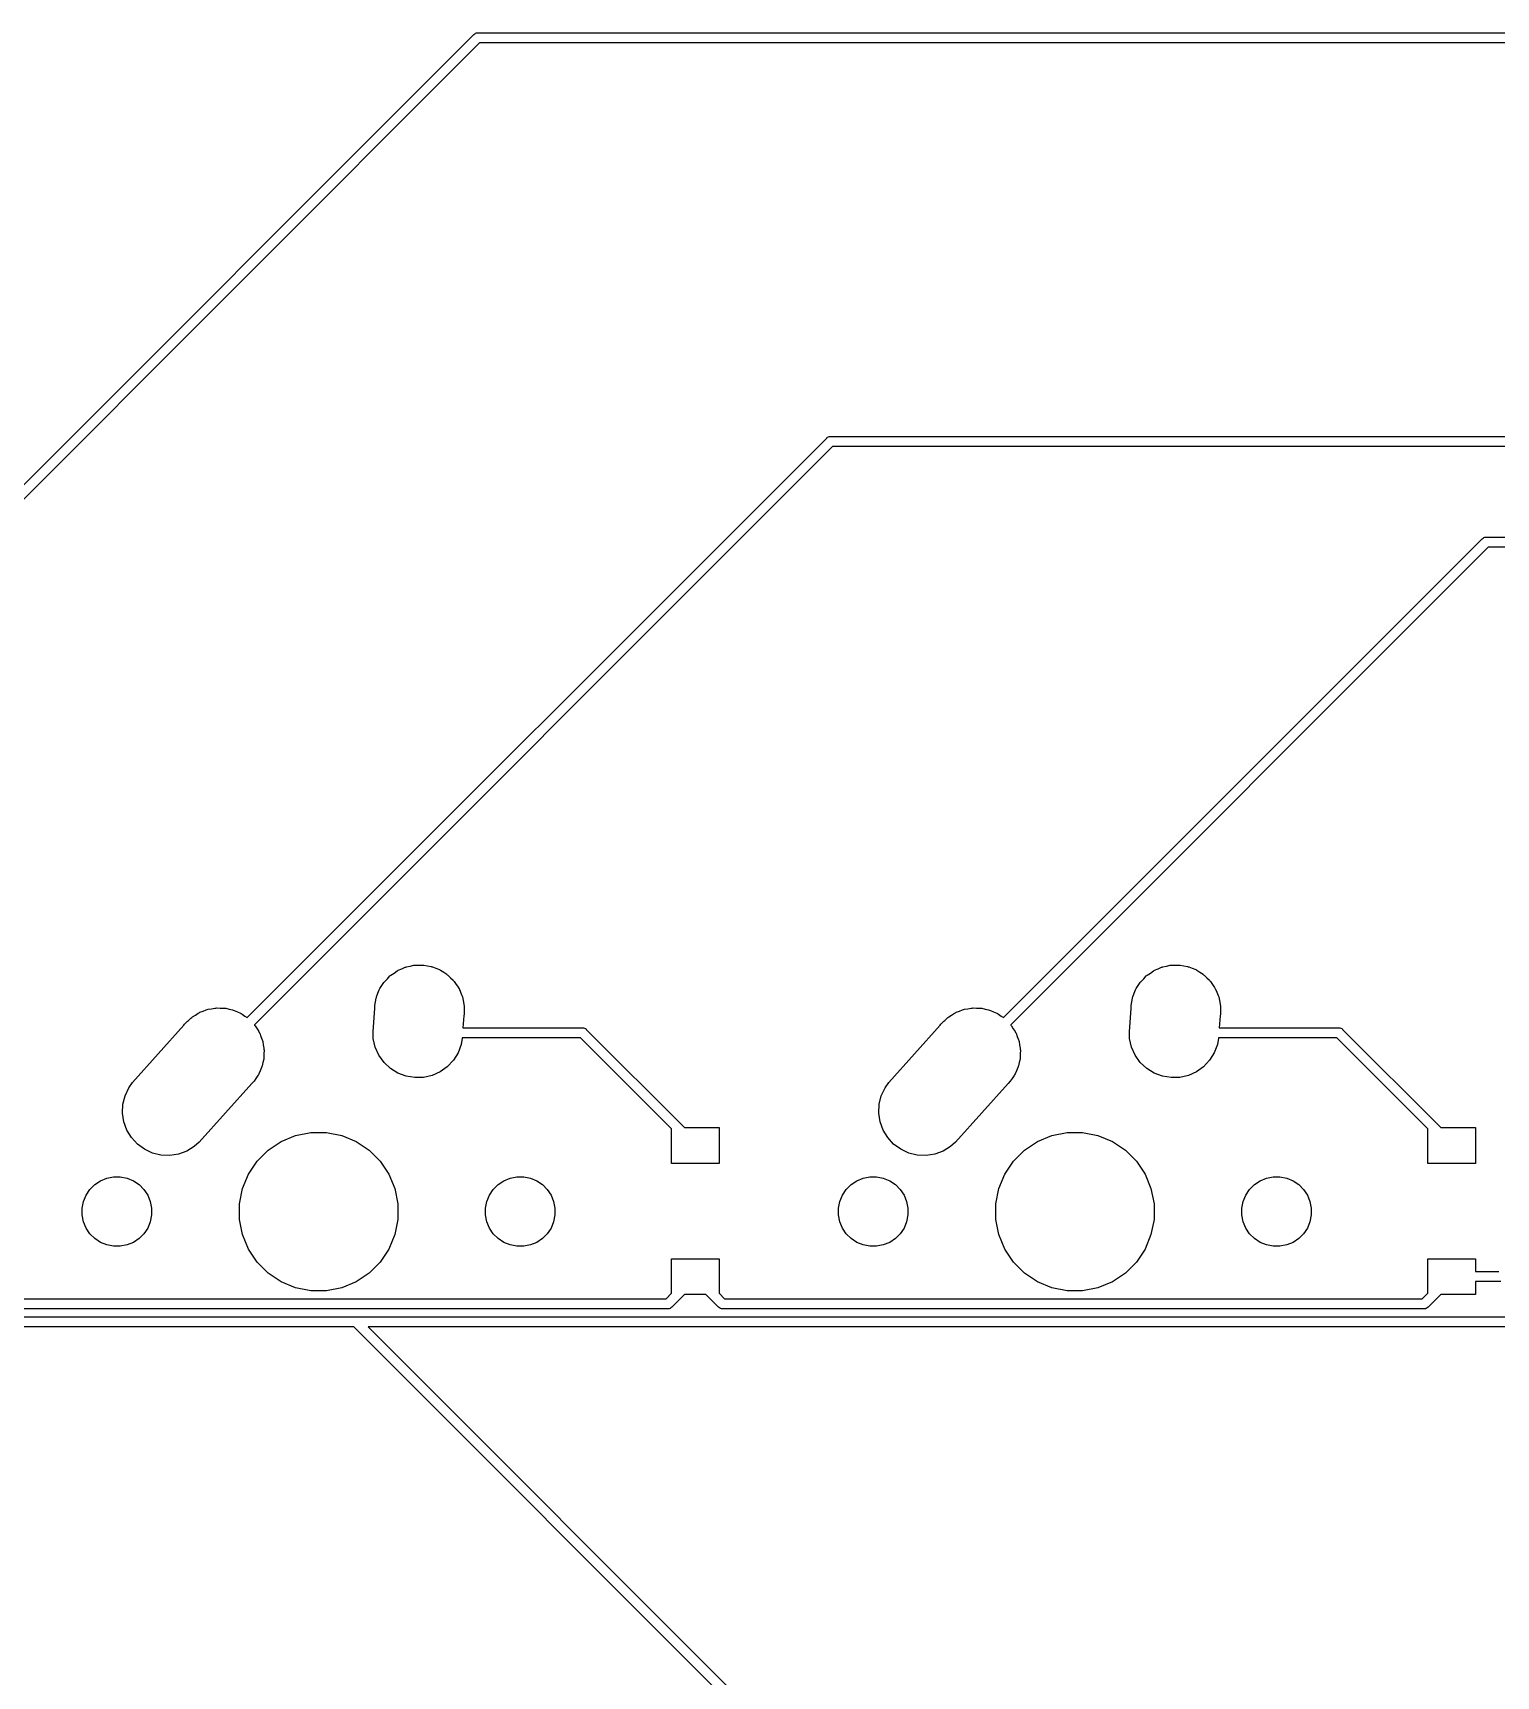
# Model space of a CAD drawing. Extents: x -662 to -203, y -195 to -58.
# Drawn here: x -625.52 to -588.66, y -99.85 to -58.47 of the extents above; entities that cross this region are included whole.
import ezdxf

# ---------------------------------------------------------------- set-up
doc = ezdxf.new("R2010")
doc.units = 0
doc.layers.add('BLACK', color=7, linetype='CONTINUOUS')

msp = doc.modelspace()

# ---------------------------------------------------------------- linework, layer by layer
at = {"layer": 'BLACK', "linetype": 'CONTINUOUS'}
for p, q in [((-639.171, -83.2677), (-614.416, -58.5124)), ((-614.269, -58.7248), (-638.992, -83.4473)), ((-614.416, -58.5124), (-614.412, -58.5076)), ((-614.412, -58.5076), (-614.393, -58.4917)), ((-614.393, -58.4917), (-614.371, -58.4799)), ((-614.371, -58.4799), (-614.347, -58.4726)), ((-614.347, -58.4726), (-614.328, -58.4708)), ((-614.328, -58.4708), (-614.322, -58.4702)), ((-614.322, -58.4702), (-614.316, -58.4708)), ((-614.316, -58.4708), (-559.18, -58.4708)), ((-559.18, -58.7248), (-614.269, -58.7248)), ((-620.121, -83.2677), (-605.526, -68.6724)), ((-605.526, -68.6724), (-605.522, -68.6676)), ((-605.522, -68.6676), (-605.503, -68.6517)), ((-605.503, -68.6517), (-605.481, -68.6399)), ((-605.481, -68.6399), (-605.457, -68.6326)), ((-605.457, -68.6326), (-605.438, -68.6308)), ((-605.438, -68.6308), (-605.432, -68.6302)), ((-605.432, -68.6302), (-605.426, -68.6308)), ((-605.426, -68.6308), (-559.18, -68.6308)), ((-605.379, -68.8848), (-619.942, -83.4473)), ((-559.18, -68.8848), (-605.379, -68.8848)), ((-588.947, -71.1726), (-588.928, -71.1708)), ((-588.928, -71.1708), (-588.922, -71.1702)), ((-588.928, -71.1708), (-588.928, -71.1708)), ((-588.922, -71.1702), (-588.916, -71.1708)), ((-588.916, -71.1708), (-559.18, -71.1708)), ((-601.071, -83.2677), (-589.016, -71.2124)), ((-588.869, -71.4248), (-600.892, -83.4473)), ((-589.016, -71.2124), (-589.012, -71.2076)), ((-589.012, -71.2076), (-588.993, -71.1917)), ((-588.993, -71.1917), (-588.971, -71.1799)), ((-588.971, -71.1799), (-588.947, -71.1726)), ((-559.18, -71.4248), (-588.869, -71.4248)), ((-616.659, -82.3536), (-616.592, -82.2869)), ((-616.592, -82.2869), (-616.527, -82.2183)), ((-616.527, -82.2183), (-616.514, -82.2086)), ((-616.514, -82.2086), (-616.502, -82.1969)), ((-616.502, -82.1969), (-616.424, -82.1445)), ((-616.424, -82.1445), (-616.347, -82.0898)), ((-616.347, -82.0898), (-616.332, -82.083)), ((-616.332, -82.083), (-616.318, -82.0737)), ((-616.318, -82.0737), (-616.231, -82.0376)), ((-616.231, -82.0376), (-616.145, -81.999)), ((-616.145, -81.999), (-616.128, -81.9953)), ((-616.128, -81.9953), (-616.113, -81.9889)), ((-616.113, -81.9889), (-616.021, -81.9705)), ((-616.021, -81.9705), (-615.929, -81.9494)), ((-615.929, -81.9494), (-615.912, -81.9489)), ((-615.912, -81.9489), (-615.896, -81.9457)), ((-615.896, -81.9457), (-615.801, -81.9457)), ((-615.801, -81.9457), (-615.707, -81.9429)), ((-615.707, -81.9429), (-615.691, -81.9457)), ((-615.691, -81.9457), (-615.674, -81.9457)), ((-615.674, -81.9457), (-615.582, -81.9641)), ((-615.582, -81.9641), (-615.489, -81.9798)), ((-615.489, -81.9798), (-615.473, -81.9857)), ((-615.473, -81.9857), (-615.457, -81.9889)), ((-615.457, -81.9889), (-615.37, -82.025)), ((-615.37, -82.025), (-615.281, -82.0585)), ((-615.281, -82.0585), (-615.267, -82.0674)), ((-615.267, -82.0674), (-615.252, -82.0737)), ((-615.252, -82.0737), (-615.174, -82.1261)), ((-615.174, -82.1261), (-615.094, -82.1762)), ((-615.094, -82.1762), (-615.082, -82.1876)), ((-615.082, -82.1876), (-615.068, -82.1969)), ((-615.068, -82.1969), (-615.001, -82.2635)), ((-615.001, -82.2635), (-614.932, -82.3282)), ((-614.932, -82.3282), (-614.923, -82.3418)), ((-614.923, -82.3418), (-614.911, -82.3536)), ((-597.609, -82.3536), (-597.542, -82.2869)), ((-597.542, -82.2869), (-597.477, -82.2183)), ((-597.477, -82.2183), (-597.464, -82.2086)), ((-597.464, -82.2086), (-597.452, -82.1969)), ((-597.452, -82.1969), (-597.374, -82.1445)), ((-597.374, -82.1445), (-597.297, -82.0898)), ((-597.297, -82.0898), (-597.282, -82.083)), ((-597.282, -82.083), (-597.268, -82.0737)), ((-597.268, -82.0737), (-597.181, -82.0376)), ((-597.181, -82.0376), (-597.095, -81.999)), ((-597.095, -81.999), (-597.078, -81.9953)), ((-597.078, -81.9953), (-597.063, -81.9889)), ((-597.063, -81.9889), (-596.971, -81.9705)), ((-596.971, -81.9705), (-596.879, -81.9494)), ((-596.879, -81.9494), (-596.862, -81.9489)), ((-596.862, -81.9489), (-596.846, -81.9457)), ((-596.846, -81.9457), (-596.751, -81.9457)), ((-596.751, -81.9457), (-596.657, -81.9429)), ((-596.657, -81.9429), (-596.641, -81.9457)), ((-596.641, -81.9457), (-596.624, -81.9457)), ((-596.624, -81.9457), (-596.532, -81.9641)), ((-596.532, -81.9641), (-596.439, -81.9798)), ((-596.439, -81.9798), (-596.423, -81.9857)), ((-596.423, -81.9857), (-596.407, -81.9889)), ((-596.407, -81.9889), (-596.32, -82.025)), ((-596.32, -82.025), (-596.231, -82.0585)), ((-596.231, -82.0585), (-596.217, -82.0674)), ((-596.217, -82.0674), (-596.202, -82.0737)), ((-596.202, -82.0737), (-596.124, -82.1261)), ((-596.124, -82.1261), (-596.044, -82.1762)), ((-596.044, -82.1762), (-596.032, -82.1876)), ((-596.032, -82.1876), (-596.018, -82.1969)), ((-596.018, -82.1969), (-595.951, -82.2635)), ((-595.951, -82.2635), (-595.882, -82.3282)), ((-595.882, -82.3282), (-595.873, -82.3418)), ((-595.873, -82.3418), (-595.861, -82.3536)), ((-616.87, -82.7589), (-616.867, -82.7425)), ((-616.867, -82.7425), (-616.831, -82.6554)), ((-616.831, -82.6554), (-616.797, -82.5673)), ((-616.797, -82.5673), (-616.788, -82.5532)), ((-616.788, -82.5532), (-616.782, -82.5378)), ((-616.782, -82.5378), (-616.729, -82.4594)), ((-616.729, -82.4594), (-616.679, -82.3795)), ((-616.679, -82.3795), (-616.668, -82.3674)), ((-616.668, -82.3674), (-616.659, -82.3536)), ((-614.911, -82.3536), (-614.859, -82.432)), ((-614.859, -82.432), (-614.804, -82.5088)), ((-614.804, -82.5088), (-614.797, -82.524)), ((-614.797, -82.524), (-614.788, -82.5378)), ((-614.788, -82.5378), (-614.752, -82.625)), ((-614.752, -82.625), (-614.713, -82.711)), ((-614.713, -82.711), (-614.709, -82.7272)), ((-614.709, -82.7272), (-614.703, -82.7425)), ((-614.703, -82.7425), (-614.685, -82.8351)), ((-597.82, -82.7589), (-597.817, -82.7425)), ((-597.817, -82.7425), (-597.781, -82.6554)), ((-597.781, -82.6554), (-597.747, -82.5673)), ((-597.747, -82.5673), (-597.738, -82.5532)), ((-597.738, -82.5532), (-597.732, -82.5378)), ((-597.732, -82.5378), (-597.679, -82.4594)), ((-597.679, -82.4594), (-597.629, -82.3795)), ((-597.629, -82.3795), (-597.618, -82.3674)), ((-597.618, -82.3674), (-597.609, -82.3536)), ((-595.861, -82.3536), (-595.809, -82.432)), ((-595.809, -82.432), (-595.754, -82.5088)), ((-595.754, -82.5088), (-595.747, -82.524)), ((-595.747, -82.524), (-595.738, -82.5378)), ((-595.738, -82.5378), (-595.702, -82.625)), ((-595.702, -82.625), (-595.663, -82.711)), ((-595.663, -82.711), (-595.659, -82.7272)), ((-595.659, -82.7272), (-595.653, -82.7425)), ((-595.653, -82.7425), (-595.635, -82.8351)), ((-621.429, -83.2015), (-621.358, -83.1537)), ((-621.358, -83.1537), (-621.335, -83.1442)), ((-621.335, -83.1442), (-621.313, -83.1312)), ((-621.313, -83.1312), (-621.233, -83.1019)), ((-621.233, -83.1019), (-621.153, -83.0689)), ((-621.153, -83.0689), (-621.129, -83.0641)), ((-621.129, -83.0641), (-621.105, -83.0555)), ((-621.105, -83.0555), (-621.02, -83.0425)), ((-621.02, -83.0425), (-620.936, -83.0257)), ((-620.936, -83.0257), (-620.911, -83.0257)), ((-620.911, -83.0257), (-620.886, -83.0219)), ((-620.886, -83.0219), (-620.8, -83.0257)), ((-620.8, -83.0257), (-620.714, -83.0257)), ((-620.714, -83.0257), (-620.69, -83.0306)), ((-620.69, -83.0306), (-620.665, -83.0317)), ((-620.665, -83.0317), (-620.581, -83.0522)), ((-620.581, -83.0522), (-620.497, -83.0689)), ((-620.497, -83.0689), (-620.474, -83.0785)), ((-620.474, -83.0785), (-620.449, -83.0844)), ((-620.449, -83.0844), (-620.371, -83.1208)), ((-620.371, -83.1208), (-620.292, -83.1537)), ((-620.292, -83.1537), (-620.271, -83.1676)), ((-620.271, -83.1676), (-620.249, -83.1782)), ((-616.951, -83.6284), (-616.91, -83.032)), ((-616.91, -82.9599), (-616.891, -82.8674)), ((-616.91, -83.032), (-616.91, -82.9599)), ((-616.891, -82.8674), (-616.876, -82.7744)), ((-616.876, -82.7744), (-616.87, -82.7589)), ((-614.685, -82.8351), (-614.664, -82.927)), ((-614.664, -82.927), (-614.663, -82.9436)), ((-614.663, -82.9436), (-614.66, -82.9599)), ((-614.66, -82.9599), (-614.66, -83.0542)), ((-614.66, -83.0542), (-614.659, -83.093)), ((-614.659, -83.093), (-614.66, -83.1094)), ((-614.66, -83.1094), (-614.66, -83.1815)), ((-602.379, -83.2015), (-602.308, -83.1537)), ((-602.308, -83.1537), (-602.285, -83.1442)), ((-602.285, -83.1442), (-602.263, -83.1312)), ((-602.263, -83.1312), (-602.183, -83.1019)), ((-602.183, -83.1019), (-602.103, -83.0689)), ((-602.103, -83.0689), (-602.079, -83.0641)), ((-602.079, -83.0641), (-602.055, -83.0555)), ((-602.055, -83.0555), (-601.97, -83.0425)), ((-601.97, -83.0425), (-601.886, -83.0257)), ((-601.886, -83.0257), (-601.861, -83.0257)), ((-601.861, -83.0257), (-601.836, -83.0219)), ((-601.836, -83.0219), (-601.75, -83.0257)), ((-601.75, -83.0257), (-601.664, -83.0257)), ((-601.664, -83.0257), (-601.64, -83.0306)), ((-601.64, -83.0306), (-601.615, -83.0317)), ((-601.615, -83.0317), (-601.531, -83.0522)), ((-601.531, -83.0522), (-601.447, -83.0689)), ((-601.447, -83.0689), (-601.424, -83.0785)), ((-601.424, -83.0785), (-601.399, -83.0844)), ((-601.399, -83.0844), (-601.321, -83.1208)), ((-601.321, -83.1208), (-601.242, -83.1537)), ((-601.242, -83.1537), (-601.221, -83.1676)), ((-601.221, -83.1676), (-601.199, -83.1782)), ((-597.901, -83.6284), (-597.86, -83.032)), ((-597.86, -82.9599), (-597.841, -82.8674)), ((-597.86, -83.032), (-597.86, -82.9599)), ((-597.841, -82.8674), (-597.826, -82.7744)), ((-597.826, -82.7744), (-597.82, -82.7589)), ((-595.635, -82.8351), (-595.614, -82.927)), ((-595.614, -82.927), (-595.613, -82.9436)), ((-595.613, -82.9436), (-595.61, -82.9599)), ((-595.61, -82.9599), (-595.61, -83.0542)), ((-595.61, -83.0542), (-595.609, -83.093)), ((-595.609, -83.093), (-595.61, -83.1094)), ((-595.61, -83.1094), (-595.61, -83.1815)), ((-623.009, -84.9005), (-621.716, -83.459)), ((-621.716, -83.459), (-621.699, -83.4336)), ((-621.699, -83.4336), (-621.642, -83.3767)), ((-621.642, -83.3767), (-621.625, -83.3582)), ((-621.625, -83.3582), (-621.603, -83.3377)), ((-621.603, -83.3377), (-621.542, -83.2769)), ((-621.542, -83.2769), (-621.521, -83.263)), ((-621.521, -83.263), (-621.503, -83.2461)), ((-621.503, -83.2461), (-621.429, -83.2015)), ((-620.249, -83.1782), (-620.179, -83.2291)), ((-620.179, -83.2291), (-620.121, -83.2677)), ((-619.942, -83.4473), (-619.937, -83.4543)), ((-619.937, -83.4543), (-619.92, -83.4728)), ((-619.92, -83.4728), (-619.876, -83.5463)), ((-619.876, -83.5463), (-619.828, -83.6178)), ((-614.668, -83.2197), (-614.688, -83.5237)), ((-614.688, -83.5237), (-611.682, -83.5237)), ((-614.66, -83.1815), (-614.668, -83.2197)), ((-611.682, -83.5237), (-611.675, -83.5231)), ((-611.675, -83.5231), (-611.669, -83.5237)), ((-611.669, -83.5237), (-611.65, -83.5255)), ((-611.65, -83.5255), (-611.626, -83.5328)), ((-611.626, -83.5328), (-611.604, -83.5446)), ((-611.604, -83.5446), (-611.585, -83.5605)), ((-611.585, -83.5605), (-611.581, -83.5653)), ((-611.581, -83.5653), (-609.108, -86.038)), ((-603.959, -84.9005), (-602.666, -83.459)), ((-602.666, -83.459), (-602.649, -83.4336)), ((-602.649, -83.4336), (-602.592, -83.3767)), ((-602.592, -83.3767), (-602.575, -83.3582)), ((-602.575, -83.3582), (-602.553, -83.3377)), ((-602.553, -83.3377), (-602.492, -83.2769)), ((-602.492, -83.2769), (-602.471, -83.263)), ((-602.471, -83.263), (-602.453, -83.2461)), ((-602.453, -83.2461), (-602.379, -83.2015)), ((-601.199, -83.1782), (-601.129, -83.2291)), ((-601.129, -83.2291), (-601.071, -83.2677)), ((-600.892, -83.4473), (-600.887, -83.4543)), ((-600.887, -83.4543), (-600.87, -83.4728)), ((-600.87, -83.4728), (-600.826, -83.5463)), ((-600.826, -83.5463), (-600.778, -83.6178)), ((-595.618, -83.2197), (-595.638, -83.5237)), ((-595.638, -83.5237), (-592.632, -83.5237)), ((-595.61, -83.1815), (-595.618, -83.2197)), ((-592.632, -83.5237), (-592.625, -83.5231)), ((-592.625, -83.5231), (-592.619, -83.5237)), ((-592.619, -83.5237), (-592.6, -83.5255)), ((-592.6, -83.5255), (-592.576, -83.5328)), ((-592.576, -83.5328), (-592.554, -83.5446)), ((-592.554, -83.5446), (-592.535, -83.5605)), ((-592.535, -83.5605), (-592.531, -83.5653)), ((-592.531, -83.5653), (-590.058, -86.038)), ((-619.828, -83.6178), (-619.818, -83.6409)), ((-619.818, -83.6409), (-619.805, -83.6623)), ((-619.805, -83.6623), (-619.776, -83.7431)), ((-619.776, -83.7431), (-619.743, -83.8225)), ((-619.743, -83.8225), (-619.738, -83.847)), ((-619.738, -83.847), (-619.73, -83.8705)), ((-619.73, -83.8705), (-619.717, -83.9556)), ((-619.717, -83.9556), (-619.7, -84.0399)), ((-616.946, -83.7944), (-616.951, -83.6284)), ((-616.897, -84.0104), (-616.946, -83.7944)), ((-614.734, -83.947), (-614.813, -84.1541)), ((-614.706, -83.7832), (-614.734, -83.947)), ((-611.728, -83.7777), (-614.706, -83.7777)), ((-614.706, -83.7777), (-614.706, -83.7832)), ((-609.438, -86.0676), (-611.728, -83.7777)), ((-600.778, -83.6178), (-600.768, -83.6409)), ((-600.768, -83.6409), (-600.755, -83.6623)), ((-600.755, -83.6623), (-600.726, -83.7431)), ((-600.726, -83.7431), (-600.693, -83.8225)), ((-600.693, -83.8225), (-600.688, -83.847)), ((-600.688, -83.847), (-600.68, -83.8705)), ((-600.68, -83.8705), (-600.667, -83.9556)), ((-600.667, -83.9556), (-600.65, -84.0399)), ((-597.896, -83.7944), (-597.901, -83.6284)), ((-597.847, -84.0104), (-597.896, -83.7944)), ((-595.684, -83.947), (-595.763, -84.1541)), ((-595.656, -83.7832), (-595.684, -83.947)), ((-592.678, -83.7777), (-595.656, -83.7777)), ((-595.656, -83.7777), (-595.656, -83.7832)), ((-590.388, -86.0676), (-592.678, -83.7777)), ((-619.726, -84.3945), (-619.743, -84.4788)), ((-619.706, -84.311), (-619.726, -84.3945)), ((-619.705, -84.286), (-619.706, -84.311)), ((-619.7, -84.2615), (-619.705, -84.286)), ((-619.7, -84.0399), (-619.7, -84.0649)), ((-619.7, -84.0649), (-619.696, -84.0896)), ((-619.696, -84.0896), (-619.7, -84.1755)), ((-619.7, -84.1755), (-619.7, -84.2615)), ((-616.806, -84.2126), (-616.897, -84.0104)), ((-616.677, -84.3932), (-616.806, -84.2126)), ((-616.516, -84.5452), (-616.677, -84.3932)), ((-614.93, -84.3419), (-615.082, -84.5031)), ((-614.813, -84.1541), (-614.93, -84.3419)), ((-600.676, -84.3945), (-600.693, -84.4788)), ((-600.656, -84.311), (-600.676, -84.3945)), ((-600.655, -84.286), (-600.656, -84.311)), ((-600.65, -84.2615), (-600.655, -84.286)), ((-600.65, -84.0399), (-600.65, -84.0649)), ((-600.65, -84.0649), (-600.646, -84.0896)), ((-600.646, -84.0896), (-600.65, -84.1755)), ((-600.65, -84.1755), (-600.65, -84.2615)), ((-597.756, -84.2126), (-597.847, -84.0104)), ((-597.627, -84.3932), (-597.756, -84.2126)), ((-597.466, -84.5452), (-597.627, -84.3932)), ((-595.88, -84.3419), (-596.032, -84.5031)), ((-595.763, -84.1541), (-595.88, -84.3419)), ((-619.903, -84.7964), (-619.951, -84.8678)), ((-619.852, -84.727), (-619.903, -84.7964)), ((-619.842, -84.7043), (-619.852, -84.727)), ((-619.828, -84.6836), (-619.842, -84.7043)), ((-619.795, -84.6042), (-619.828, -84.6836)), ((-619.759, -84.5262), (-619.795, -84.6042)), ((-619.753, -84.5019), (-619.759, -84.5262)), ((-619.743, -84.4788), (-619.753, -84.5019)), ((-616.328, -84.6629), (-616.516, -84.5452)), ((-616.121, -84.7416), (-616.328, -84.6629)), ((-615.903, -84.7785), (-616.121, -84.7416)), ((-615.681, -84.772), (-615.903, -84.7785)), ((-615.465, -84.7224), (-615.681, -84.772)), ((-615.263, -84.6316), (-615.465, -84.7224)), ((-615.082, -84.5031), (-615.263, -84.6316)), ((-600.853, -84.7964), (-600.901, -84.8678)), ((-600.802, -84.727), (-600.853, -84.7964)), ((-600.792, -84.7043), (-600.802, -84.727)), ((-600.778, -84.6836), (-600.792, -84.7043)), ((-600.745, -84.6042), (-600.778, -84.6836)), ((-600.709, -84.5262), (-600.745, -84.6042)), ((-600.703, -84.5019), (-600.709, -84.5262)), ((-600.693, -84.4788), (-600.703, -84.5019)), ((-597.278, -84.6629), (-597.466, -84.5452)), ((-597.071, -84.7416), (-597.278, -84.6629)), ((-596.853, -84.7785), (-597.071, -84.7416)), ((-596.631, -84.772), (-596.853, -84.7785)), ((-596.415, -84.7224), (-596.631, -84.772)), ((-596.213, -84.6316), (-596.415, -84.7224)), ((-596.032, -84.5031), (-596.213, -84.6316)), ((-623.254, -85.4504), (-623.201, -85.2352)), ((-623.201, -85.2352), (-623.107, -85.0344)), ((-623.107, -85.0344), (-623.009, -84.9005)), ((-620.008, -84.9246), (-621.334, -86.4032)), ((-619.951, -84.8678), (-620.008, -84.9246)), ((-604.204, -85.4504), (-604.151, -85.2352)), ((-604.151, -85.2352), (-604.057, -85.0344)), ((-604.057, -85.0344), (-603.959, -84.9005)), ((-600.958, -84.9246), (-602.284, -86.4032)), ((-600.901, -84.8678), (-600.958, -84.9246)), ((-623.264, -85.6718), (-623.254, -85.4504)), ((-604.214, -85.6718), (-604.204, -85.4504)), ((-623.23, -85.8909), (-623.264, -85.6718)), ((-623.154, -86.0991), (-623.23, -85.8909)), ((-609.438, -86.938), (-609.438, -86.0676)), ((-609.108, -86.038), (-608.238, -86.038)), ((-608.238, -86.038), (-608.238, -86.938)), ((-604.18, -85.8909), (-604.214, -85.6718)), ((-604.104, -86.0991), (-604.18, -85.8909)), ((-590.388, -86.938), (-590.388, -86.0676)), ((-590.058, -86.038), (-589.188, -86.038)), ((-589.188, -86.038), (-589.188, -86.938)), ((-623.039, -86.2886), (-623.154, -86.0991)), ((-622.89, -86.4521), (-623.039, -86.2886)), ((-622.711, -86.5832), (-622.89, -86.4521)), ((-621.334, -86.4032), (-621.457, -86.5153)), ((-619.596, -86.6019), (-619.269, -86.3837)), ((-619.269, -86.3837), (-618.906, -86.2334)), ((-618.906, -86.2334), (-618.521, -86.1568)), ((-618.521, -86.1568), (-618.129, -86.1568)), ((-618.129, -86.1568), (-617.743, -86.2334)), ((-617.743, -86.2334), (-617.38, -86.3837)), ((-617.38, -86.3837), (-617.054, -86.6019)), ((-603.989, -86.2886), (-604.104, -86.0991)), ((-603.84, -86.4521), (-603.989, -86.2886)), ((-603.661, -86.5832), (-603.84, -86.4521)), ((-602.284, -86.4032), (-602.407, -86.5153)), ((-600.546, -86.6019), (-600.219, -86.3837)), ((-600.219, -86.3837), (-599.856, -86.2334)), ((-599.856, -86.2334), (-599.471, -86.1568)), ((-599.471, -86.1568), (-599.079, -86.1568)), ((-599.079, -86.1568), (-598.693, -86.2334)), ((-598.693, -86.2334), (-598.33, -86.3837)), ((-598.33, -86.3837), (-598.004, -86.6019)), ((-622.51, -86.677), (-622.711, -86.5832)), ((-622.295, -86.7297), (-622.51, -86.677)), ((-622.074, -86.7395), (-622.295, -86.7297)), ((-621.855, -86.7059), (-622.074, -86.7395)), ((-621.646, -86.6302), (-621.855, -86.7059)), ((-621.457, -86.5153), (-621.646, -86.6302)), ((-620.092, -87.2062), (-619.874, -86.8797)), ((-619.874, -86.8797), (-619.596, -86.6019)), ((-617.054, -86.6019), (-616.776, -86.8797)), ((-616.776, -86.8797), (-616.558, -87.2062)), ((-603.46, -86.677), (-603.661, -86.5832)), ((-603.245, -86.7297), (-603.46, -86.677)), ((-603.024, -86.7395), (-603.245, -86.7297)), ((-602.805, -86.7059), (-603.024, -86.7395)), ((-602.596, -86.6302), (-602.805, -86.7059)), ((-602.407, -86.5153), (-602.596, -86.6302)), ((-601.042, -87.2062), (-600.824, -86.8797)), ((-600.824, -86.8797), (-600.546, -86.6019)), ((-598.004, -86.6019), (-597.726, -86.8797)), ((-597.726, -86.8797), (-597.508, -87.2062)), ((-623.819, -87.3753), (-623.66, -87.3093)), ((-623.66, -87.3093), (-623.491, -87.2757)), ((-623.491, -87.2757), (-623.319, -87.2757)), ((-623.319, -87.2757), (-623.15, -87.3093)), ((-623.15, -87.3093), (-622.99, -87.3753)), ((-620.242, -87.5691), (-620.092, -87.2062)), ((-616.558, -87.2062), (-616.408, -87.5691)), ((-613.659, -87.3753), (-613.5, -87.3093)), ((-613.5, -87.3093), (-613.331, -87.2757)), ((-613.331, -87.2757), (-613.159, -87.2757)), ((-613.159, -87.2757), (-612.99, -87.3093)), ((-612.99, -87.3093), (-612.83, -87.3753)), ((-608.238, -86.938), (-609.438, -86.938)), ((-604.769, -87.3753), (-604.61, -87.3093)), ((-604.61, -87.3093), (-604.441, -87.2757)), ((-604.441, -87.2757), (-604.269, -87.2757)), ((-604.269, -87.2757), (-604.1, -87.3093)), ((-604.1, -87.3093), (-603.94, -87.3753)), ((-601.192, -87.5691), (-601.042, -87.2062)), ((-597.508, -87.2062), (-597.358, -87.5691)), ((-594.609, -87.3753), (-594.45, -87.3093)), ((-594.45, -87.3093), (-594.281, -87.2757)), ((-594.281, -87.2757), (-594.109, -87.2757)), ((-594.109, -87.2757), (-593.94, -87.3093)), ((-593.94, -87.3093), (-593.78, -87.3753)), ((-589.188, -86.938), (-590.388, -86.938)), ((-624.18, -87.7362), (-624.085, -87.5929)), ((-624.085, -87.5929), (-623.963, -87.471)), ((-623.963, -87.471), (-623.819, -87.3753)), ((-622.99, -87.3753), (-622.847, -87.471)), ((-622.847, -87.471), (-622.725, -87.5929)), ((-622.725, -87.5929), (-622.629, -87.7362)), ((-620.319, -87.9543), (-620.242, -87.5691)), ((-616.408, -87.5691), (-616.331, -87.9543)), ((-614.02, -87.7362), (-613.925, -87.5929)), ((-613.925, -87.5929), (-613.803, -87.471)), ((-613.803, -87.471), (-613.659, -87.3753)), ((-612.83, -87.3753), (-612.687, -87.471)), ((-612.687, -87.471), (-612.565, -87.5929)), ((-612.565, -87.5929), (-612.469, -87.7362)), ((-605.13, -87.7362), (-605.035, -87.5929)), ((-605.035, -87.5929), (-604.913, -87.471)), ((-604.913, -87.471), (-604.769, -87.3753)), ((-603.94, -87.3753), (-603.797, -87.471)), ((-603.797, -87.471), (-603.675, -87.5929)), ((-603.675, -87.5929), (-603.579, -87.7362)), ((-601.269, -87.9543), (-601.192, -87.5691)), ((-597.358, -87.5691), (-597.281, -87.9543)), ((-594.97, -87.7362), (-594.875, -87.5929)), ((-594.875, -87.5929), (-594.753, -87.471)), ((-594.753, -87.471), (-594.609, -87.3753)), ((-593.78, -87.3753), (-593.637, -87.471)), ((-593.637, -87.471), (-593.515, -87.5929)), ((-593.515, -87.5929), (-593.419, -87.7362)), ((-624.28, -88.0645), (-624.246, -87.8955)), ((-624.28, -88.2369), (-624.28, -88.0645)), ((-624.246, -87.8955), (-624.18, -87.7362)), ((-622.629, -87.7362), (-622.564, -87.8955)), ((-622.564, -87.8955), (-622.53, -88.0645)), ((-622.53, -88.0645), (-622.53, -88.2369)), ((-620.319, -88.3471), (-620.319, -87.9543)), ((-616.331, -87.9543), (-616.331, -88.3471)), ((-614.12, -88.0645), (-614.086, -87.8955)), ((-614.12, -88.2369), (-614.12, -88.0645)), ((-614.086, -87.8955), (-614.02, -87.7362)), ((-612.469, -87.7362), (-612.404, -87.8955)), ((-612.404, -87.8955), (-612.37, -88.0645)), ((-612.37, -88.0645), (-612.37, -88.2369)), ((-605.23, -88.0645), (-605.196, -87.8955)), ((-605.23, -88.2369), (-605.23, -88.0645)), ((-605.196, -87.8955), (-605.13, -87.7362)), ((-603.579, -87.7362), (-603.514, -87.8955)), ((-603.514, -87.8955), (-603.48, -88.0645)), ((-603.48, -88.0645), (-603.48, -88.2369)), ((-601.269, -88.3471), (-601.269, -87.9543)), ((-597.281, -87.9543), (-597.281, -88.3471)), ((-595.07, -88.0645), (-595.036, -87.8955)), ((-595.07, -88.2369), (-595.07, -88.0645)), ((-595.036, -87.8955), (-594.97, -87.7362)), ((-593.419, -87.7362), (-593.354, -87.8955)), ((-593.354, -87.8955), (-593.32, -88.0645)), ((-593.32, -88.0645), (-593.32, -88.2369)), ((-624.246, -88.4059), (-624.28, -88.2369)), ((-624.18, -88.5652), (-624.246, -88.4059)), ((-622.564, -88.4059), (-622.629, -88.5652)), ((-622.53, -88.2369), (-622.564, -88.4059)), ((-620.242, -88.7323), (-620.319, -88.3471)), ((-616.331, -88.3471), (-616.408, -88.7323)), ((-614.086, -88.4059), (-614.12, -88.2369)), ((-614.02, -88.5652), (-614.086, -88.4059)), ((-612.404, -88.4059), (-612.469, -88.5652)), ((-612.37, -88.2369), (-612.404, -88.4059)), ((-605.196, -88.4059), (-605.23, -88.2369)), ((-605.13, -88.5652), (-605.196, -88.4059)), ((-603.514, -88.4059), (-603.579, -88.5652)), ((-603.48, -88.2369), (-603.514, -88.4059)), ((-601.192, -88.7323), (-601.269, -88.3471)), ((-597.281, -88.3471), (-597.358, -88.7323)), ((-595.036, -88.4059), (-595.07, -88.2369)), ((-594.97, -88.5652), (-595.036, -88.4059)), ((-593.354, -88.4059), (-593.419, -88.5652)), ((-593.32, -88.2369), (-593.354, -88.4059)), ((-624.085, -88.7085), (-624.18, -88.5652)), ((-623.963, -88.8304), (-624.085, -88.7085)), ((-623.819, -88.9261), (-623.963, -88.8304)), ((-623.66, -88.9921), (-623.819, -88.9261)), ((-622.99, -88.9261), (-623.15, -88.9921)), ((-622.847, -88.8304), (-622.99, -88.9261)), ((-622.725, -88.7085), (-622.847, -88.8304)), ((-622.629, -88.5652), (-622.725, -88.7085)), ((-620.092, -89.0952), (-620.242, -88.7323)), ((-616.408, -88.7323), (-616.558, -89.0952)), ((-613.925, -88.7085), (-614.02, -88.5652)), ((-613.803, -88.8304), (-613.925, -88.7085)), ((-613.659, -88.9261), (-613.803, -88.8304)), ((-613.5, -88.9921), (-613.659, -88.9261)), ((-612.83, -88.9261), (-612.99, -88.9921)), ((-612.687, -88.8304), (-612.83, -88.9261)), ((-612.565, -88.7085), (-612.687, -88.8304)), ((-612.469, -88.5652), (-612.565, -88.7085)), ((-605.035, -88.7085), (-605.13, -88.5652)), ((-604.913, -88.8304), (-605.035, -88.7085)), ((-604.769, -88.9261), (-604.913, -88.8304)), ((-604.61, -88.9921), (-604.769, -88.9261)), ((-603.94, -88.9261), (-604.1, -88.9921)), ((-603.797, -88.8304), (-603.94, -88.9261)), ((-603.675, -88.7085), (-603.797, -88.8304)), ((-603.579, -88.5652), (-603.675, -88.7085)), ((-601.042, -89.0952), (-601.192, -88.7323)), ((-597.358, -88.7323), (-597.508, -89.0952)), ((-594.875, -88.7085), (-594.97, -88.5652)), ((-594.753, -88.8304), (-594.875, -88.7085)), ((-594.609, -88.9261), (-594.753, -88.8304)), ((-594.45, -88.9921), (-594.609, -88.9261)), ((-593.78, -88.9261), (-593.94, -88.9921)), ((-593.637, -88.8304), (-593.78, -88.9261)), ((-593.515, -88.7085), (-593.637, -88.8304)), ((-593.419, -88.5652), (-593.515, -88.7085)), ((-623.491, -89.0257), (-623.66, -88.9921)), ((-623.319, -89.0257), (-623.491, -89.0257)), ((-623.15, -88.9921), (-623.319, -89.0257)), ((-619.874, -89.4217), (-620.092, -89.0952)), ((-616.558, -89.0952), (-616.776, -89.4217)), ((-613.331, -89.0257), (-613.5, -88.9921)), ((-613.159, -89.0257), (-613.331, -89.0257)), ((-612.99, -88.9921), (-613.159, -89.0257)), ((-609.438, -90.2084), (-609.438, -89.338)), ((-609.438, -89.338), (-608.238, -89.338)), ((-608.238, -89.338), (-608.238, -90.2084)), ((-604.441, -89.0257), (-604.61, -88.9921)), ((-604.269, -89.0257), (-604.441, -89.0257)), ((-604.1, -88.9921), (-604.269, -89.0257)), ((-600.824, -89.4217), (-601.042, -89.0952)), ((-597.508, -89.0952), (-597.726, -89.4217)), ((-594.281, -89.0257), (-594.45, -88.9921)), ((-594.109, -89.0257), (-594.281, -89.0257)), ((-593.94, -88.9921), (-594.109, -89.0257)), ((-590.388, -90.2084), (-590.388, -89.338)), ((-590.388, -89.338), (-589.188, -89.338)), ((-589.188, -89.338), (-589.188, -89.661)), ((-619.596, -89.6995), (-619.874, -89.4217)), ((-619.269, -89.9177), (-619.596, -89.6995)), ((-617.054, -89.6995), (-617.38, -89.9177)), ((-616.776, -89.4217), (-617.054, -89.6995)), ((-600.546, -89.6995), (-600.824, -89.4217)), ((-600.219, -89.9177), (-600.546, -89.6995)), ((-598.004, -89.6995), (-598.33, -89.9177)), ((-597.726, -89.4217), (-598.004, -89.6995)), ((-589.188, -89.661), (-588.595, -89.661)), ((-618.906, -90.068), (-619.269, -89.9177)), ((-618.521, -90.1446), (-618.906, -90.068)), ((-618.129, -90.1446), (-618.521, -90.1446)), ((-617.743, -90.068), (-618.129, -90.1446)), ((-617.38, -89.9177), (-617.743, -90.068)), ((-599.856, -90.068), (-600.219, -89.9177)), ((-599.471, -90.1446), (-599.856, -90.068)), ((-599.079, -90.1446), (-599.471, -90.1446)), ((-598.693, -90.068), (-599.079, -90.1446)), ((-598.33, -89.9177), (-598.693, -90.068)), ((-588.549, -89.915), (-589.188, -89.915)), ((-589.188, -89.915), (-589.188, -90.238)), ((-609.528, -90.5986), (-627.198, -90.5986)), ((-627.152, -90.3446), (-609.574, -90.3446)), ((-609.574, -90.3446), (-609.438, -90.2084)), ((-609.522, -90.5992), (-609.528, -90.5986)), ((-609.515, -90.5986), (-609.522, -90.5992)), ((-609.497, -90.5968), (-609.515, -90.5986)), ((-609.473, -90.5895), (-609.497, -90.5968)), ((-609.451, -90.5777), (-609.473, -90.5895)), ((-609.431, -90.5618), (-609.451, -90.5777)), ((-609.427, -90.557), (-609.431, -90.5618)), ((-609.108, -90.238), (-609.427, -90.557)), ((-608.568, -90.238), (-609.108, -90.238)), ((-608.249, -90.557), (-608.568, -90.238)), ((-608.245, -90.5618), (-608.249, -90.557)), ((-608.225, -90.5777), (-608.245, -90.5618)), ((-608.238, -90.2084), (-608.102, -90.3446)), ((-608.203, -90.5895), (-608.225, -90.5777)), ((-608.225, -90.5777), (-608.225, -90.5777)), ((-608.179, -90.5968), (-608.203, -90.5895)), ((-608.154, -90.5992), (-608.179, -90.5968)), ((-608.148, -90.5986), (-608.154, -90.5992)), ((-590.478, -90.5986), (-608.148, -90.5986)), ((-608.102, -90.3446), (-590.524, -90.3446)), ((-590.524, -90.3446), (-590.388, -90.2084)), ((-590.472, -90.5992), (-590.478, -90.5986)), ((-590.465, -90.5986), (-590.472, -90.5992)), ((-590.447, -90.5968), (-590.465, -90.5986)), ((-590.423, -90.5895), (-590.447, -90.5968)), ((-590.401, -90.5777), (-590.423, -90.5895)), ((-590.381, -90.5618), (-590.401, -90.5777)), ((-590.377, -90.557), (-590.381, -90.5618)), ((-590.058, -90.238), (-590.377, -90.557)), ((-589.188, -90.238), (-590.058, -90.238)), ((-645.748, -90.7986), (-617.389, -90.7986)), ((-617.389, -90.7986), (-617.383, -90.798)), ((-617.383, -90.798), (-617.376, -90.7986)), ((-617.376, -90.7986), (-567.166, -90.7986)), ((-617.435, -91.0526), (-645.794, -91.0526)), ((-604.536, -103.952), (-617.435, -91.0526)), ((-567.119, -91.0526), (-617.076, -91.0526)), ((-617.076, -91.0526), (-604.324, -103.805))]:
    msp.add_line(p, q, dxfattribs=at)

doc.saveas('drawing.dxf')
